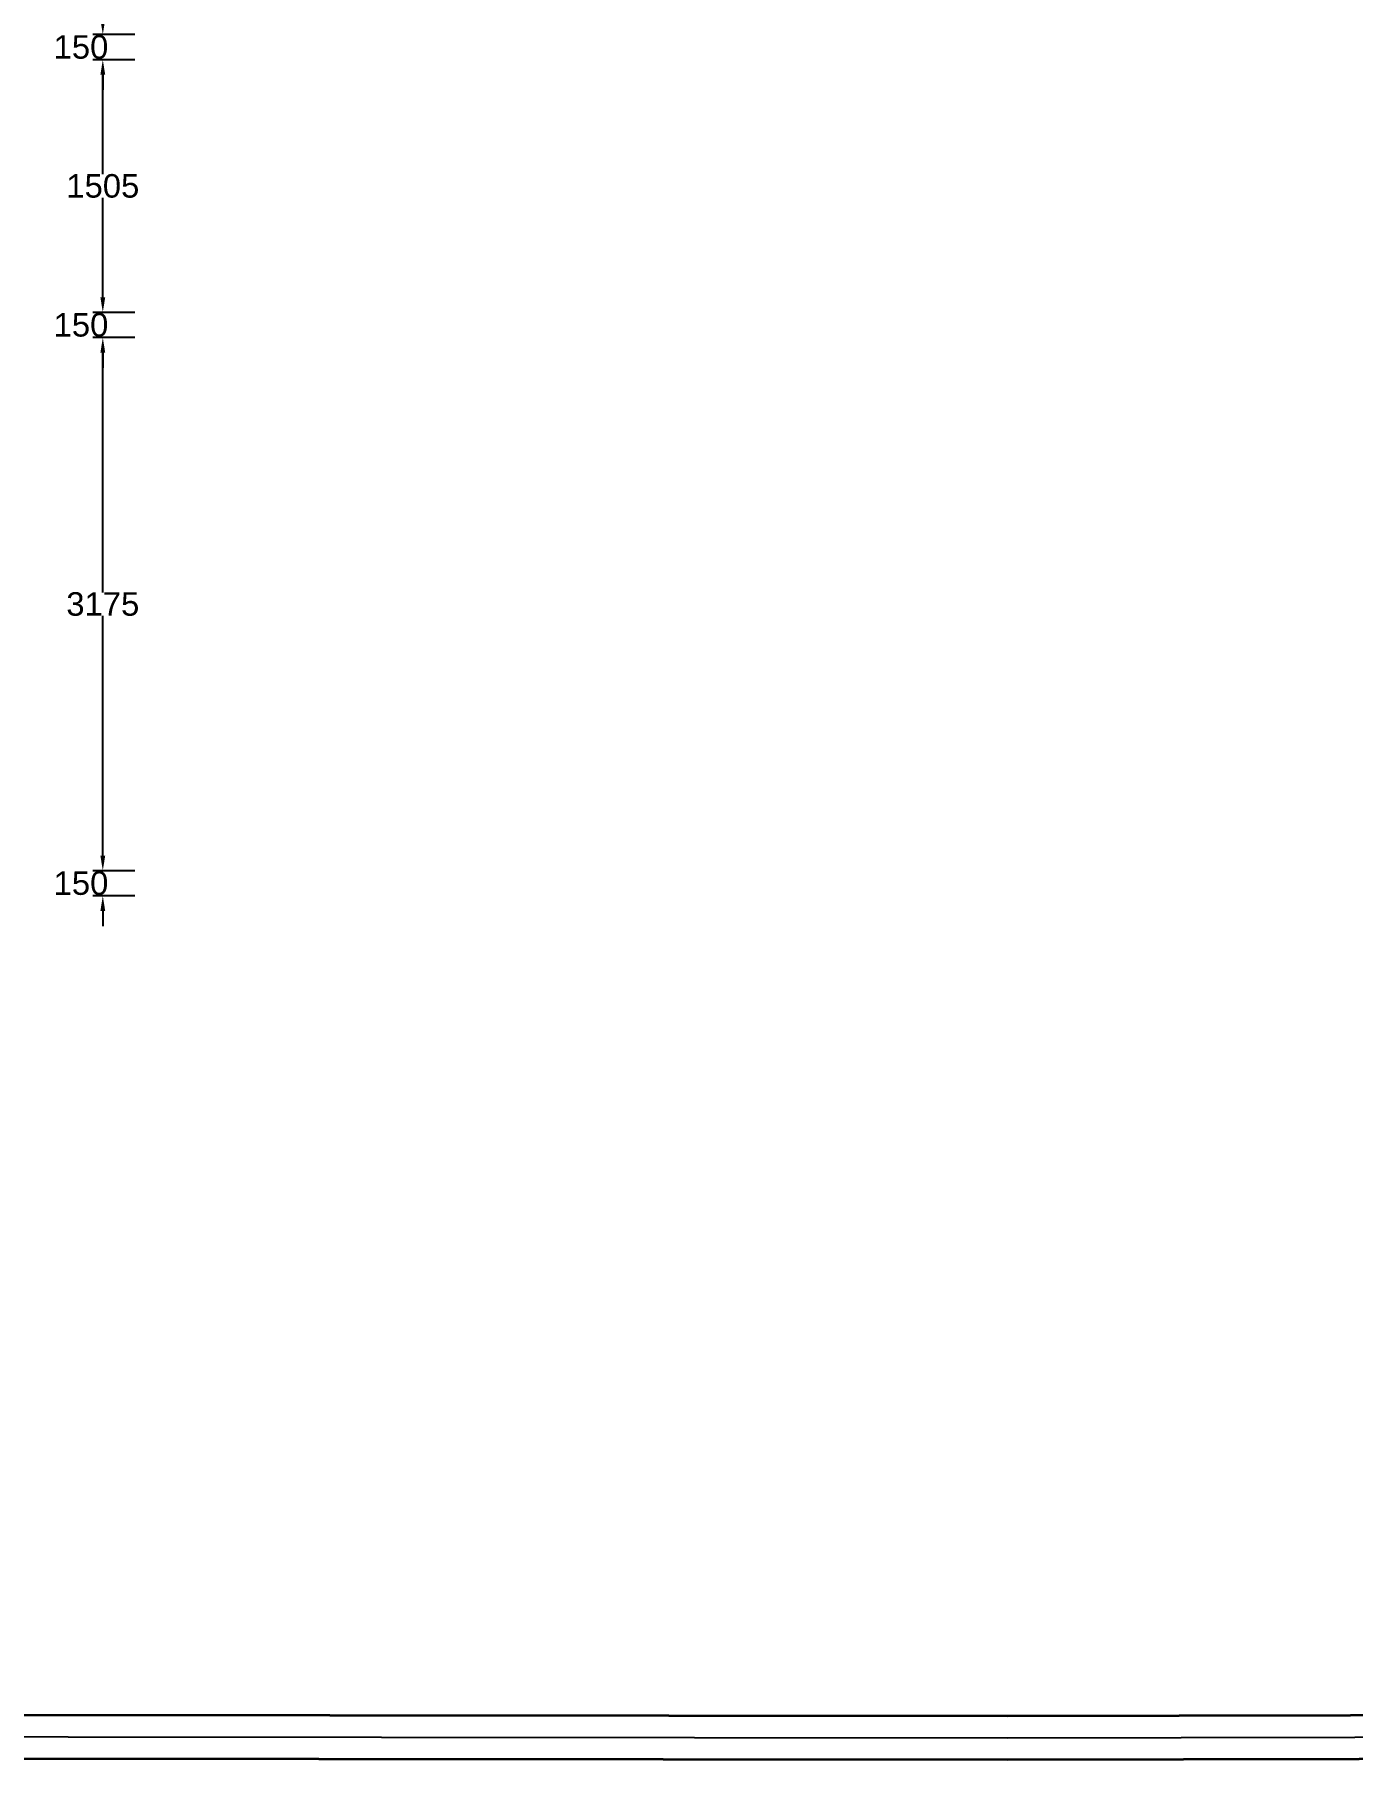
# Model space of a CAD drawing. Header units: millimetres. Extents: x 0 to 125073, y 0 to 71249.
# Drawn here: x 71447 to 79298, y 26426 to 36699 of the extents above; entities that cross this region are included whole.
import ezdxf

# ---------------------------------------------------------------- set-up
doc = ezdxf.new("R2010")
doc.units = ezdxf.units.MM
doc.layers.add('boundary', color=20, linetype='Continuous', lineweight=25)
doc.layers.add('DA_WALL', color=7, linetype='Continuous', lineweight=35)
doc.layers.add('PROP-DIM', color=2, linetype='CONTINUOUS')
doc.styles.get("Standard").update_dxf_attribs({"font": 'arial.ttf'})
doc.dimstyles.get("Standard").update_dxf_attribs({"dimtxt": 140, "dimasz": 90, "dimexe": 60, "dimexo": 60, "dimgap": 0.09, "dimtad": 1, "dimtih": 1, "dimtoh": 1, "dimdec": 4, "dimdsep": 46, "dimtxsty": 'Standard', "dimcen": 0.09, "dimazin": 3, "dimtfac": 1, "dimtdec": 4, "dimtmove": 0, "dimatfit": 3, "dimfxl": 1, "dimtolj": 1})

# ---------------------------------------------------------------- blocks, each defined once
blk = doc.blocks.new('Q34TQ34T4T444')
at = {"layer": 'boundary'}
blk.add_lwpolyline([(-59296, -21642), (-59325, -31184), (-59407, -31188), (-59405, -31549), (-59405, -31549), (-59405, -31549), (-59238, -35097), (-59229, -36769), (-59229, -36769), (-59229, -36769), (-38705, -36789), (-28372, -36770), (-28411, -33162), (-28468, -18451)], dxfattribs=at)
at = {"layer": 'DA_WALL'}
blk.add_lwpolyline([(-59228, -36899), (-38705, -36919), (-28241, -36899), (-28281, -33161), (-28338, -18576), (-22719, -18398), (-18332, -18590), (-8845, -18639), (52, -18631), (42, 176), (-3076, 1038), (-7905, 2462), (-13229, 2426), (-23008, 2411), (-26644, 2440), (-28540, 2484), (-39182, 2167), (-44944, 2013), (-44944, 2104), (-59118, 1905), (-59228, -36899)], dxfattribs=at)
blk.add_lwpolyline([(-58840, 1653), (-58899, -36640), (-38705, -36659), (-28503, -36640), (-28541, -33163), (-28599, -18325), (-22718, -18138), (-18325, -18330), (-8845, -18379), (-268, -18371), (-263, -9728), (-297, 0), (-3147, 788), (-7942, 2202), (-13228, 2166), (-23009, 2151), (-26648, 2180), (-28539, 2224), (-39174, 1907), (-45202, 1746), (-45203, 1840)], close=True, dxfattribs=at)
blk = doc.blocks.new('_CLOSEDFILLED')
at = {"color": 0, "linetype": 'BYBLOCK'}
blk.add_solid([(-1, 0.16), (0, 0), (-1, -0.16)], dxfattribs=at)
blk = doc.blocks.new('*D11')
for p, q in [((72044, 34894), (71794, 34894)), ((71854, 33376.5675), (71854, 34804)), ((71854, 31809), (71854, 33236.4325)), ((72044, 31719), (71794, 31719))]:
    blk.add_line(p, q)
at = {"layer": 'Defpoints'}
for p in [(72104, 34894), (71854, 31719), (72104, 31719)]:
    blk.add_point(p, dxfattribs=at)
at = {"layer": 'PROP-DIM', "xscale": 90, "yscale": 90}
for p, rotation in [((71854, 34894), 90), ((71854, 31719), 270)]:
    blk.add_blockref('_CLOSEDFILLED', p, dxfattribs=dict(at, rotation=rotation))
at = {"layer": 'PROP-DIM', "insert": (71854, 33306.5), "char_height": 140, "attachment_point": 5}
blk.add_mtext('3175', dxfattribs=at)
blk = doc.blocks.new('*D13')
for p, q in [((72044, 36549), (71794, 36549)), ((71854, 35866.5675), (71854, 36459)), ((71854, 35134), (71854, 35726.4325)), ((72044, 35044), (71794, 35044))]:
    blk.add_line(p, q)
at = {"layer": 'Defpoints'}
for p in [(72104, 36549), (71854, 35044), (72104, 35044)]:
    blk.add_point(p, dxfattribs=at)
at = {"layer": 'PROP-DIM', "xscale": 90, "yscale": 90}
for p, rotation in [((71854, 36549), 90), ((71854, 35044), 270)]:
    blk.add_blockref('_CLOSEDFILLED', p, dxfattribs=dict(at, rotation=rotation))
at = {"layer": 'PROP-DIM', "insert": (71854, 35796.5), "char_height": 140, "attachment_point": 5}
blk.add_mtext('1505', dxfattribs=at)

msp = doc.modelspace()

# ---------------------------------------------------------------- block references
msp.add_blockref('Q34TQ34T4T444', (115949.05898, 63344.49216))

# ---------------------------------------------------------------- dimensions: what is measured, and where the dimension line sits
at = {"layer": 'PROP-DIM'}
for base, p1, p2 in [((71854, 36549), (72104, 36549), (72104, 36699)), ((71854, 34894), (72104, 34894), (72104, 35044)), ((71854, 31569), (72104, 31569), (72104, 31719))]:
    msp.add_linear_dim(base=base, p1=p1, p2=p2, angle=90, dimstyle='Standard', dxfattribs=at).render()
for base, p1, p2, picture, middle in [((71854, 35044), (72104, 35044), (72104, 36549), '*D13', (71854, 35796.5)), ((71854, 31719), (72104, 31719), (72104, 34894), '*D11', (71854, 33306.5))]:
    dim = msp.add_linear_dim(base=base, p1=p1, p2=p2, angle=90, dimstyle='Standard', dxfattribs=at)
    dim.commit()
    dim.dimension.update_dxf_attribs({"geometry": picture, "text_midpoint": middle})

doc.saveas('drawing.dxf')
